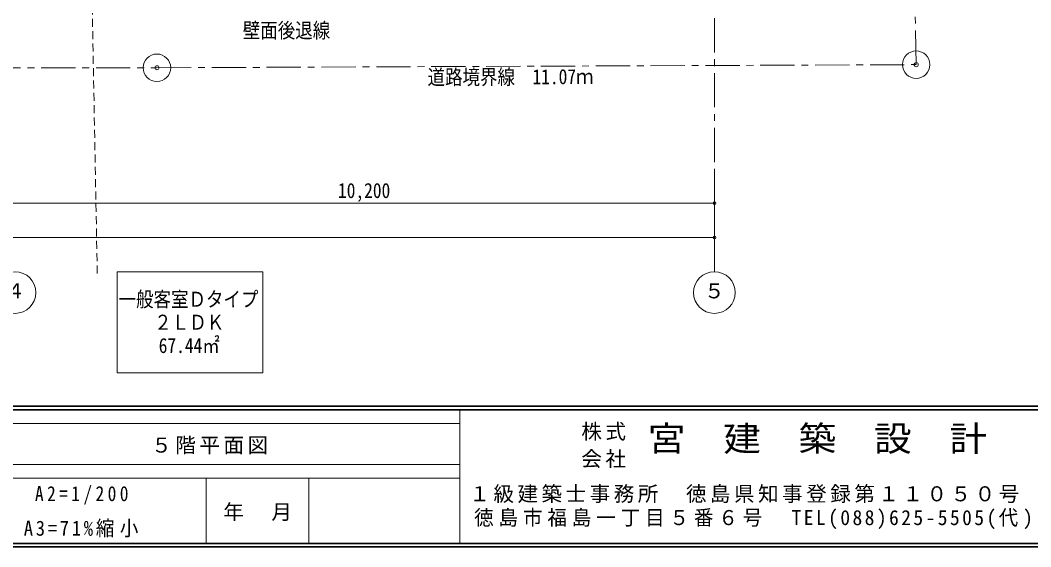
# Model space of a CAD drawing. Units: millimetres at full size; details may follow other scales. Extents: x -443943 to 462275, y -43546 to 79452.
# Drawn here: x 3481 to 18220, y 40098 to 47781 of the extents above; entities that cross this region are included whole.
import ezdxf
from ezdxf.enums import TextEntityAlignment as Align

# ---------------------------------------------------------------- set-up
doc = ezdxf.new("R2010")
doc.units = ezdxf.units.MM
doc.header["$LTSCALE"] = 100
doc.header["$PDMODE"] = 32
doc.header["$PDSIZE"] = 40
doc.linetypes.add('CHAIN1', pattern=[8, 5, -1, 1, -1])
doc.linetypes.add('DASHED1', pattern=[1.8, 1.2, -0.6])
for name, color, linetype, lineweight in [('4-1_通り芯', 4, 'Continuous', 9), ('4-4_寸法', 7, 'Continuous', 15), ('4-5_文字', 7, 'Continuous', 15), ('4-B_E-PANL', 1, 'Continuous', 18), ('4-F__', 4, 'Continuous', 9)]:
    doc.layers.add(name, color=color, linetype=linetype, lineweight=lineweight)
doc.styles.add('ＭＳ ゴシック', font='')
doc.styles.get('ＭＳ ゴシック').set_extended_font_data('MS Gothic')

msp = doc.modelspace()

# ---------------------------------------------------------------- linework, layer by layer
at = {"layer": '4-1_通り芯', "linetype": 'CHAIN1'}
msp.add_line((13605.8, 44110.7), (13605.8, 59584.4), dxfattribs=at)
at = {"layer": '4-1_通り芯', "color": 5, "lineweight": 30}
for p, q in [((28642.2, 42148), (-26657.8, 42148)), ((-26657.8, 42098), (28642.2, 42098)), ((28692.2, 40098), (-26707.8, 40098)), ((28642.2, 40148), (-12207.8, 40148))]:
    msp.add_line(p, q, dxfattribs=at)
at = {"layer": '4-1_通り芯', "color": 7, "lineweight": 15}
for p, q in [((9892.2, 42098), (9892.2, 40148)), ((9892.2, 41898), (2592.2, 41898)), ((2592.2, 41298), (9892.2, 41298)), ((9892.2, 41098), (1092.2, 41098)), ((6192.2, 40148), (6192.2, 41098)), ((7692.2, 41098), (7692.2, 40148))]:
    msp.add_line(p, q, dxfattribs=at)
for centre in [(3405.8, 43807), (13605.8, 43807)]:
    msp.add_circle(centre, 303.8, dxfattribs=at)
at = {"layer": '4-4_寸法'}
for p, q in [((13605.8, 44610.7), (13605.8, 45610.7)), ((-16394.2, 45110.7), (13605.8, 45110.7)), ((-16394.2, 44610.7), (13605.8, 44610.7))]:
    msp.add_line(p, q, dxfattribs=at)
for p in [(13605.8, 45110.7), (13605.8, 44610.7)]:
    msp.add_point(p, dxfattribs=at)
at = {"layer": '4-5_文字', "color": 2}
for p, q in [((7017.6, 44110.7), (4894.1, 44110.7)), ((4894.1, 44110.7), (4894.1, 42636.6)), ((7017.6, 42636.6), (7017.6, 44110.7)), ((4894.1, 42636.6), (7017.6, 42636.6))]:
    msp.add_line(p, q, dxfattribs=at)
at = {"layer": '4-B_E-PANL', "color": 4, "linetype": 'DASHED1', "lineweight": 9}
msp.add_line((4605.2, 44084.2), (4273, 61567.8), dxfattribs=at)
at = {"layer": '4-F__', "linetype": 'CHAIN1'}
msp.add_line((16549.4, 47132.8), (16293.8, 60585.2), dxfattribs=at)
msp.add_lwpolyline([(-17012.9, 47087.3), (5475.6, 47087.4), (16549.4, 47132.8)], dxfattribs=at)
at = {"layer": '4-F__'}
for centre, radius in [((16549.4, 47132.8), 200), ((5475.6, 47087.4), 200), ((5475.6, 47087.4), 30), ((16549.4, 47132.4), 30)]:
    msp.add_circle(centre, radius, dxfattribs=at)

# ---------------------------------------------------------------- texts
at = {"layer": '4-1_通り芯', "color": 7, "style": 'ＭＳ ゴシック'}
for s, p in [('４', (3255.8, 43657)), ('５', (13455.8, 43657))]:
    msp.add_text(s, height=219.9, dxfattribs=at).set_placement(p, align=Align.BOTTOM_LEFT)
at = {"layer": '4-1_通り芯', "color": 6, "style": 'ＭＳ ゴシック', "width": 1.1}
msp.add_text('宮\u3000建\u3000築\u3000設\u3000計', height=366.6, dxfattribs=at).set_placement((12633.5, 41383.4), align=Align.BOTTOM_LEFT)
at = {"layer": '4-1_通り芯', "color": 7, "char_height": 219.9, "attachment_point": 7, "style": 'ＭＳ ゴシック'}
for s, insert in [('\\T1.17;株式', (11664.9, 41646.5)), ('\\T1.17;５階平面図', (5392.3, 41448)), ('\\T1.17;会社', (11664.9, 41246.5)), ('\\T1.39;\\W0.85;A2=1/200', (3695.7, 40710.5)), ('\\T1.17;１級建築士事務所\u3000徳島県知事登録第１１０５０号', (10031.8, 40736.6)), ('\\T1.17;年\u3000月', (6442.2, 40473)), ('\\T1.25;\\W0.95;徳島市福島一丁目５番６号\u3000TEL(088)625-5505(代)', (10101.6, 40355.7)), ('\\T1.3;\\W0.9;A3=71%縮小', (3533.2, 40235.5))]:
    msp.add_mtext(s, dxfattribs=dict(at, insert=insert))
at = {"layer": '4-4_寸法', "style": 'ＭＳ ゴシック', "width": 0.85}
msp.add_text('10,200', height=219.9, dxfattribs=at).set_placement((8115.8, 45120.7), align=Align.BOTTOM_LEFT)
at = {"layer": '4-5_文字', "style": 'ＭＳ ゴシック', "width": 0.85}
for s, p in [('一般客室Ｄタイプ', (4915.8, 43534.1)), ('２ＬＤＫ', (5435.8, 43198.1)), ('67.44㎡', (5500.8, 42858.8))]:
    msp.add_text(s, height=219.9, dxfattribs=at).set_placement(p, align=Align.BOTTOM_LEFT)
at = {"layer": '4-B_E-PANL', "color": 7, "style": 'ＭＳ ゴシック', "width": 0.85}
msp.add_text('壁面後退線', height=219.9, dxfattribs=at).set_placement((6727.6, 47456.9), align=Align.BOTTOM_LEFT)
at = {"layer": '4-F__', "color": 7, "style": 'ＭＳ ゴシック', "width": 0.85}
msp.add_text('道路境界線\u300011.07ｍ', height=219.9, rotation=0.235, dxfattribs=at).set_placement((9423.2, 46773.6), align=Align.BOTTOM_LEFT)

doc.saveas('drawing.dxf')
